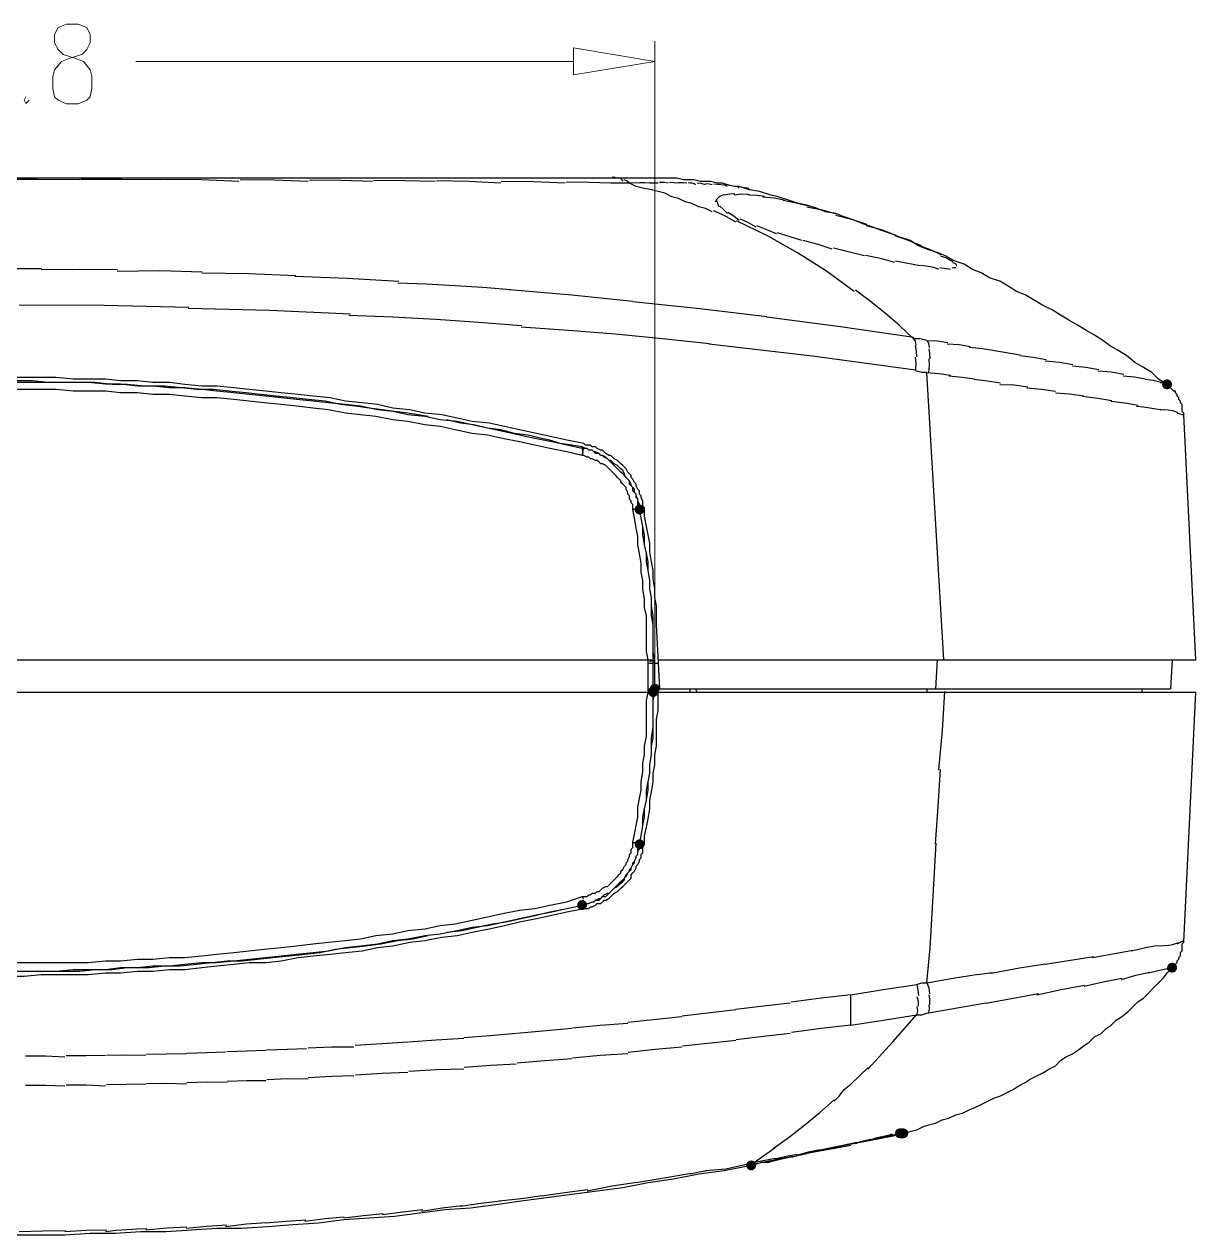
# Model space of a CAD drawing. Header units: millimetres. Extents: x 9 to 367, y 9 to 251.
# Drawn here: x 83.02 to 112.35, y 63.5 to 93.81 of the extents above; entities that cross this region are included whole.
import ezdxf

# ---------------------------------------------------------------- set-up
doc = ezdxf.new("R2010")
doc.units = ezdxf.units.MM
doc.layers.add('图层 1', color=7, linetype='Continuous')

msp = doc.modelspace()

# ---------------------------------------------------------------- hatches: boundary and pattern name
at = {"layer": '图层 1'}
h = msp.add_hatch(color=7, dxfattribs=at)
edge = h.paths.add_edge_path()
edge.add_arc((111.632965, 84.793808), 0.12506, 0, 360)
h = msp.add_hatch(color=7, dxfattribs=at)
edge = h.paths.add_edge_path()
edge.add_arc((98.425, 81.661176), 0.12506, 0, 360)
h = msp.add_hatch(color=7, dxfattribs=at)
edge = h.paths.add_edge_path()
edge.add_arc((98.806035, 77.173596), 0.12506, 0, 360)
h = msp.add_hatch(color=7, dxfattribs=at)
edge = h.paths.add_edge_path()
edge.add_arc((98.763667, 77.088824), 0.12506, 0, 360)
h = msp.add_hatch(color=7, dxfattribs=at)
edge = h.paths.add_edge_path()
edge.add_arc((98.425, 73.278894), 0.12506, 0, 360)
h = msp.add_hatch(color=7, dxfattribs=at)
edge = h.paths.add_edge_path()
edge.add_arc((96.985631, 71.755141), 0.12506, 0, 360)
h = msp.add_hatch(color=7, dxfattribs=at)
edge = h.paths.add_edge_path()
edge.add_arc((111.759929, 70.188667), 0.12506, 0, 360)
h = msp.add_hatch(color=7, dxfattribs=at)
edge = h.paths.add_edge_path()
edge.add_arc((104.944333, 66.040071), 0.12506, 0, 360)
h = msp.add_hatch(color=7, dxfattribs=at)
edge = h.paths.add_edge_path()
edge.add_arc((104.986702, 66.040071), 0.12506, 0, 360)
h = msp.add_hatch(color=7, dxfattribs=at)
edge = h.paths.add_edge_path()
edge.add_arc((105.028894, 66.040071), 0.12506, 0, 360)
h = msp.add_hatch(color=7, dxfattribs=at)
edge = h.paths.add_edge_path()
edge.add_arc((101.218965, 65.235631), 0.12506, 0, 360)

# ---------------------------------------------------------------- linework, layer by layer
at = {"layer": '图层 1', "color": 7, "lineweight": 5}
msp.add_lwpolyline([(84.073929, 93.810631), (83.862263, 93.725965), (83.777596, 93.556631), (83.777596, 93.344965), (83.862263, 93.175631), (83.989263, 93.048631), (84.285596, 92.963965), (84.497263, 92.879298), (84.666596, 92.667631), (84.708929, 92.498298), (84.708929, 92.201965), (84.666596, 91.990298), (84.581929, 91.905631), (84.370263, 91.820965), (84.073929, 91.820965), (83.862263, 91.905631), (83.777596, 91.990298), (83.735263, 92.201965), (83.735263, 92.498298), (83.777596, 92.667631), (83.946929, 92.879298), (84.158596, 92.963965), (84.454929, 93.048631), (84.581929, 93.175631), (84.666596, 93.344965), (84.666596, 93.556631), (84.581929, 93.725965), (84.370263, 93.810631)], close=True, dxfattribs=at)
at = {"layer": '图层 1', "color": 3, "lineweight": 5}
for points in [[(98.806035, 77.469859), (98.806035, 93.387192)], [(96.773929, 93.218071), (98.805929, 92.879404)], [(96.773929, 93.218071), (96.773929, 92.540737)], [(96.773929, 92.879439), (85.809596, 92.879439)], [(98.806035, 92.879439), (96.774035, 92.540772)]]:
    msp.add_lwpolyline(points, dxfattribs=at)
at = {"layer": '图层 1', "color": 7, "lineweight": 5}
msp.add_lwpolyline([(83.057965, 91.990263), (83.015631, 91.905596), (83.057965, 91.821282), (83.142631, 91.905596)], dxfattribs=at)
at = {"layer": '图层 1', "color": 7, "lineweight": 25}
for points in [[(98.806035, 89.958333), (66.040035, 89.958333)], [(84.412596, 89.915965), (83.337153, 89.924167), (82.252185, 89.92549)], [(86.487071, 89.915965), (85.461149, 89.922315), (84.425437, 89.924431)], [(88.392035, 89.873596), (87.45638, 89.913107), (86.500088, 89.920868)], [(90.127667, 89.873596), (89.284925, 89.907242), (88.419164, 89.915224)], [(91.736333, 89.873596), (90.955989, 89.900231), (90.158711, 89.907816)], [(93.302667, 89.873596), (92.545076, 89.891632), (91.758911, 89.898291)], [(94.953737, 89.831192), (94.150286, 89.875113), (93.340484, 89.887284)], [(96.562227, 89.831192), (95.771123, 89.861399), (94.962027, 89.87282)], [(97.705333, 89.831192), (97.157602, 89.846891), (96.586322, 89.855181)], [(98.170929, 89.831192), (97.705263, 89.831192)], [(97.874631, 89.958333), (97.813072, 89.974737), (97.738812, 89.9795)], [(98.001596, 89.873596), (97.988361, 89.912253), (97.962923, 89.937581), (97.929216, 89.953318), (97.891177, 89.963202)], [(98.170929, 89.831192), (98.117219, 89.877053), (98.042871, 89.914448)], [(100.245404, 89.111526), (100.076071, 89.196192), (99.906737, 89.238526), (99.737404, 89.323545), (99.568071, 89.365878), (99.398737, 89.450192), (99.229404, 89.492526), (99.060071, 89.577192), (98.890737, 89.619526), (98.721404, 89.662212), (98.509737, 89.704545), (98.340404, 89.746878), (98.171071, 89.831192)], [(98.425, 89.831192), (98.312552, 89.837498), (98.194283, 89.834014)], [(98.678894, 89.831192), (98.556789, 89.843187), (98.433361, 89.842481)], [(98.890596, 89.831192), (98.763596, 89.831192), (98.678929, 89.831192)], [(101.176596, 89.662071), (101.049596, 89.704404), (100.922596, 89.746737), (100.795596, 89.746737), (100.626263, 89.788718), (100.499263, 89.831051), (100.372263, 89.831051), (100.202929, 89.873737), (100.075929, 89.873737), (99.948929, 89.873737), (99.779596, 89.916071), (99.652596, 89.916071), (99.525596, 89.916071), (99.356263, 89.958404), (99.229263, 89.958404), (99.059929, 89.958404), (98.932929, 89.958404), (98.805929, 89.958404)], [(99.144667, 89.831192), (99.046374, 89.845171), (98.927708, 89.847773)], [(99.398596, 89.831192), (99.289676, 89.842525), (99.17176, 89.845656)], [(99.610298, 89.831192), (99.521795, 89.83816), (99.410273, 89.841423)], [(99.822, 89.788824), (99.7903, 89.81316), (99.746991, 89.826615), (99.695943, 89.832728), (99.641025, 89.835037)], [(100.076071, 89.788824), (99.970502, 89.818545), (99.863346, 89.826571)], [(100.245404, 89.788824), (100.175686, 89.808535), (100.078187, 89.81634)], [(100.456929, 89.788824), (100.375702, 89.796629), (100.282304, 89.80364)], [(100.626404, 89.746808), (100.5577, 89.778029), (100.472593, 89.789141)], [(100.795561, 89.746808), (100.727827, 89.7633), (100.648452, 89.772913)], [(100.922702, 89.704439), (100.881206, 89.741304), (100.810871, 89.754886)], [(101.092035, 89.704439), (100.960802, 89.734425)], [(100.329965, 89.365772), (100.368726, 89.438357), (100.406165, 89.482895)], [(100.372333, 89.450192), (100.425834, 89.493187), (100.473316, 89.519778), (100.516697, 89.535123), (100.557894, 89.544384)], [(100.541667, 89.534929), (100.681764, 89.560903), (100.809425, 89.570207)], [(100.795561, 89.534929), (100.974816, 89.564563), (101.143752, 89.558213)], [(101.176596, 89.662071), (101.153048, 89.696599), (101.097221, 89.711812)], [(101.176596, 89.534929), (101.134263, 89.534929)], [(101.176596, 89.534929), (101.372652, 89.530917), (101.549129, 89.508118)], [(111.632965, 84.793808), (111.421298, 84.920455), (111.251965, 85.090141), (111.040298, 85.216788), (110.828631, 85.344141), (110.616965, 85.513474), (110.405298, 85.640122), (110.193631, 85.767474), (110.024298, 85.894474), (109.812631, 86.021122), (109.600965, 86.148474), (109.389298, 86.275122), (109.177631, 86.402474), (108.965965, 86.529474), (108.754298, 86.656122), (108.500298, 86.783474), (108.288631, 86.910474), (108.076965, 87.037122), (107.865298, 87.122141), (107.653631, 87.249141), (107.441965, 87.375788), (107.187965, 87.460808), (106.976298, 87.587808), (106.764631, 87.672122), (106.552965, 87.799474), (106.298965, 87.884141), (106.087298, 88.011141), (105.875631, 88.095455), (105.621631, 88.180474), (105.409965, 88.265141), (105.198298, 88.391788), (104.944298, 88.476455), (104.732631, 88.561474), (104.478631, 88.646141), (104.266965, 88.730455), (104.012965, 88.815122), (103.801298, 88.900141), (103.547298, 88.984808), (103.335631, 89.069474), (103.081631, 89.111455), (102.869965, 89.196122), (102.615965, 89.281141), (102.404298, 89.323474), (102.150298, 89.408141), (101.896298, 89.492455), (101.684631, 89.534788), (101.430631, 89.619808), (101.176631, 89.662141)], [(101.515263, 89.492561), (101.79356, 89.462575), (102.045135, 89.413539)], [(100.837929, 88.857631), (100.562807, 89.013206), (100.273132, 89.140206)], [(100.414702, 89.238667), (100.381409, 89.318483), (100.360021, 89.392478)], [(100.626404, 89.06951), (100.52961, 89.167891), (100.433082, 89.258599)], [(102.023404, 89.408141), (102.347607, 89.341819), (102.653818, 89.263855)], [(102.615965, 89.238667), (102.998729, 89.161982), (103.350801, 89.059103)], [(100.922702, 88.9), (100.789087, 89.007156), (100.636952, 89.100025)], [(103.801404, 87.122), (103.105765, 87.626494), (102.37993, 88.089052), (101.627968, 88.509673), (100.853946, 88.888358)], [(101.345929, 88.73049), (101.155782, 88.837338), (100.955052, 88.930162)], [(103.335631, 89.027141), (103.727435, 88.931715), (104.105745, 88.805597)], [(101.853894, 88.561333), (101.614314, 88.666152), (101.363886, 88.759594)], [(102.489, 88.391859), (102.192314, 88.485433), (101.871286, 88.584828)], [(104.097702, 88.772859), (104.473058, 88.667731), (104.838888, 88.531912)], [(104.817369, 88.518965), (105.153478, 88.402636), (105.474241, 88.269904)], [(103.251071, 88.180333), (102.899572, 88.290973), (102.523996, 88.393411)], [(105.452298, 88.265071), (105.722614, 88.15787), (105.964884, 88.041409)], [(104.055333, 88.011176), (103.680286, 88.106426), (103.284867, 88.19956)], [(104.817369, 87.841667), (104.45855, 87.940974), (104.084649, 88.021231)], [(105.960298, 88.011176), (106.109303, 87.957466), (106.265451, 87.867243)], [(81.703369, 87.672157), (82.584255, 87.69328), (83.447149, 87.692971)], [(83.439, 87.672157), (84.399658, 87.681417), (85.354231, 87.668982)], [(85.343965, 87.630141), (86.412837, 87.640636), (87.474037, 87.614619)], [(105.452298, 87.756929), (104.836348, 87.873699)], [(105.918071, 87.672157), (105.819684, 87.70701), (105.7083, 87.732438), (105.588912, 87.751978), (105.466515, 87.769171)], [(106.214369, 87.672157), (105.945199, 87.71061)], [(106.341298, 87.714526), (106.323042, 87.711042), (106.290895, 87.707233), (106.253456, 87.703589)], [(106.256737, 87.841667), (106.297373, 87.833376), (106.331526, 87.815561), (106.354567, 87.789279), (106.361865, 87.755589)], [(87.460631, 87.587773), (88.644289, 87.568149), (89.817892, 87.519686)], [(89.789, 87.503), (91.103803, 87.450304), (92.396381, 87.374589)], [(92.371263, 87.333526), (93.08755, 87.310187), (93.796529, 87.27223), (94.500547, 87.223294), (95.201952, 87.167014)], [(95.165263, 87.164369), (96.726349, 87.03093), (98.258066, 86.878971)], [(105.282965, 85.936526), (104.933004, 86.266329), (104.57322, 86.576023), (104.204507, 86.869182), (103.827756, 87.149376)], [(82.888667, 86.783333), (85.015211, 86.774338), (87.138581, 86.7283)], [(87.122, 86.698596), (89.158807, 86.652691), (91.182119, 86.558896)], [(98.255667, 86.868071), (99.935815, 86.69274), (101.611994, 86.490951)], [(91.143631, 86.529439), (92.238009, 86.484951), (93.321108, 86.425149), (94.396468, 86.352582), (95.467629, 86.269795)], [(101.6, 86.487071), (103.452524, 86.245285), (105.292878, 85.978365)], [(95.461702, 86.233141), (96.64434, 86.153507), (97.824563, 86.054591), (99.002869, 85.939999), (100.179752, 85.813336)], [(100.160631, 85.809737), (102.756282, 85.503614), (105.332354, 85.153571)], [(105.282965, 85.936526), (105.322873, 85.87157), (105.341879, 85.771426)], [(105.621631, 85.89451), (105.452298, 85.93649), (105.282965, 85.93649)], [(105.621631, 85.89451), (105.887802, 85.879605), (106.144448, 85.840887)], [(105.621631, 85.89451), (105.662421, 85.820647), (105.680192, 85.719532)], [(106.129596, 85.809737), (106.426503, 85.789364), (106.712032, 85.745179)], [(105.325369, 85.767369), (105.351474, 85.627845), (105.355355, 85.485146)], [(105.664, 85.682631), (105.687636, 85.572036), (105.689047, 85.433923)], [(106.679965, 85.725), (107.012678, 85.690869), (107.321315, 85.641392)], [(107.315071, 85.640263), (107.957832, 85.530196)], [(107.95, 85.513474), (108.282581, 85.470259), (108.609342, 85.414344)], [(105.325369, 85.471106), (105.344507, 85.317251), (105.332424, 85.153606)], [(105.664, 85.428737), (105.675509, 85.267165), (105.659767, 85.102418)], [(108.584929, 85.386333), (108.936958, 85.35057), (109.270729, 85.292847)], [(109.262227, 85.259228), (109.599042, 85.226507), (109.928977, 85.167858)], [(86.021263, 84.751404), (85.597929, 84.793737), (85.216929, 84.793737), (84.793596, 84.836071), (84.412596, 84.836071), (84.031596, 84.836071), (83.608263, 84.836071), (83.227263, 84.878051), (82.803929, 84.878051), (82.422929, 84.878051), (82.041929, 84.878051), (81.618596, 84.878051), (81.237596, 84.836071), (80.814263, 84.836071), (80.433263, 84.836071), (80.009929, 84.836071), (79.628929, 84.793737), (79.247929, 84.793737), (78.824596, 84.751404)], [(97.028, 83.312071), (96.604667, 83.396737), (96.223667, 83.481051), (95.842667, 83.566071), (95.419333, 83.650737), (95.038333, 83.735404), (94.657333, 83.819718), (94.234, 83.862404), (93.853, 83.947071), (93.472, 84.031737), (93.048667, 84.074071), (92.667667, 84.158384), (92.244333, 84.201071), (91.863333, 84.285737), (91.482333, 84.328071), (91.059, 84.370404), (90.678, 84.455071), (90.254667, 84.497051), (89.873667, 84.539384), (89.450333, 84.582071), (89.069333, 84.624404), (88.646, 84.666737), (88.265, 84.709071), (87.841667, 84.751404), (87.460667, 84.751404), (87.037333, 84.793737), (86.656333, 84.836071), (86.233, 84.836071), (85.852, 84.878051), (85.428667, 84.878051), (85.047667, 84.920737), (84.624333, 84.920737), (84.243333, 84.920737), (83.82, 84.963071), (83.439, 84.963071), (83.015667, 84.963071), (82.634667, 84.963071)], [(105.621631, 85.090071), (105.494631, 85.090071), (105.325298, 85.132404)], [(105.621631, 85.090071), (105.928504, 85.061451), (106.206537, 85.023043)], [(106.045035, 77.893263), (105.621702, 85.089929)], [(106.172, 85.005333), (106.505948, 84.976229), (106.813703, 84.933367)], [(106.806929, 84.920561), (107.138541, 84.882902), (107.46486, 84.835189)], [(109.897333, 85.132439), (110.234104, 85.10382), (110.546797, 85.045303)], [(110.532263, 85.005333), (110.813824, 84.98183), (111.084007, 84.933719)], [(111.082631, 84.920561), (111.28442, 84.897189), (111.485151, 84.847889)], [(96.985631, 83.184929), (96.604631, 83.269596), (96.223631, 83.354263), (95.800298, 83.438929), (95.419298, 83.523596), (95.038298, 83.608263), (94.614965, 83.692929), (94.233965, 83.777949), (93.852965, 83.862263), (93.429631, 83.904596), (93.048631, 83.989263), (92.625298, 84.031596), (92.244298, 84.116616), (91.863298, 84.158596), (91.439965, 84.243263), (91.058965, 84.285596), (90.635631, 84.327929), (90.254631, 84.370263), (89.831298, 84.412596), (89.450298, 84.455282), (89.069298, 84.497263), (88.645965, 84.539596), (88.264965, 84.581929), (87.841631, 84.624263), (87.460631, 84.666596), (87.037298, 84.708929), (86.656298, 84.708929), (86.232965, 84.751263), (85.851965, 84.751263), (85.428631, 84.793949), (85.047631, 84.793949), (84.624298, 84.836282), (84.243298, 84.836282), (83.819965, 84.836282), (83.438965, 84.836282), (83.015631, 84.836282), (82.634631, 84.836282)], [(96.985631, 83.015772), (96.604631, 83.100086), (96.181298, 83.184753), (95.800298, 83.269772), (95.419298, 83.354439), (94.995965, 83.438753), (94.614965, 83.52342), (94.233965, 83.566106), (93.810631, 83.650772), (93.429631, 83.735439), (93.048631, 83.777772), (92.625298, 83.862086), (92.244298, 83.904772), (91.820965, 83.989439), (91.439965, 84.031772), (91.058965, 84.074106), (90.635631, 84.15842), (90.254631, 84.200753), (89.831298, 84.243086), (89.450298, 84.285773), (89.026965, 84.328106), (88.645965, 84.370439), (88.264965, 84.412772), (87.841631, 84.455106), (87.460631, 84.455106), (87.037298, 84.497086), (86.656298, 84.53942), (86.232965, 84.53942), (85.851965, 84.581753), (85.428631, 84.581753), (85.047631, 84.624439), (84.624298, 84.624439), (84.243298, 84.624439), (83.819965, 84.666772), (83.438965, 84.666772), (83.015631, 84.666772), (82.634631, 84.666772)], [(86.148404, 84.751404), (86.021404, 84.751404)], [(91.312929, 84.243263), (90.931929, 84.285596), (90.550929, 84.370263), (90.127596, 84.412596), (89.746596, 84.455282), (89.323263, 84.497263), (88.942263, 84.539596), (88.561263, 84.581929), (88.137929, 84.624263), (87.756929, 84.666596), (87.333596, 84.666596), (86.952596, 84.708929), (86.529263, 84.751263), (86.148263, 84.751263)], [(107.442035, 84.793808), (107.802133, 84.778065), (108.144769, 84.730308)], [(108.119333, 84.709035), (108.489706, 84.673052), (108.840764, 84.620135)], [(108.839, 84.581929), (109.193894, 84.55869), (109.547731, 84.505024)], [(111.463667, 84.836176), (111.566722, 84.819419), (111.654167, 84.814304)], [(112.056369, 84.031737), (112.056369, 84.074071), (112.014035, 84.116404), (112.014035, 84.158384), (112.014035, 84.200718), (112.014035, 84.243404), (112.014035, 84.285737), (111.971702, 84.328071), (111.971702, 84.370404), (111.929369, 84.412737), (111.929369, 84.455071), (111.887035, 84.497051), (111.887035, 84.539384), (111.844702, 84.582071), (111.844702, 84.624404), (111.802369, 84.624404), (111.760035, 84.666737), (111.717702, 84.709071), (111.717702, 84.751404), (111.675369, 84.751404), (111.633035, 84.793737)], [(112.056369, 84.031737), (112.056369, 84.074071), (112.014035, 84.116404), (112.014035, 84.158384), (112.014035, 84.200718), (112.014035, 84.243404), (112.014035, 84.285737), (111.971702, 84.328071), (111.971702, 84.370404), (111.929369, 84.412737), (111.929369, 84.455071), (111.887035, 84.497051), (111.887035, 84.539384), (111.844702, 84.582071), (111.844702, 84.624404), (111.802369, 84.624404), (111.760035, 84.666737), (111.717702, 84.709071), (111.717702, 84.751404), (111.675369, 84.751404), (111.633035, 84.793737)], [(109.516298, 84.497157), (109.897166, 84.444196), (110.25184, 84.386738)], [(110.236, 84.370404), (110.576298, 84.331378), (110.911569, 84.270921)], [(92.625369, 84.074106), (92.286702, 84.116439), (91.990369, 84.15842), (91.651702, 84.200753), (91.313035, 84.243086)], [(93.133333, 83.989369), (92.879333, 84.031702), (92.625333, 84.074035)], [(110.870929, 84.243263), (111.042831, 84.22693), (111.202364, 84.203619), (111.348668, 84.180904), (111.480882, 84.166357)], [(111.463667, 84.158526), (111.563503, 84.15954), (111.661222, 84.155262), (111.76926, 84.134713), (111.900053, 84.086912)], [(111.887071, 84.074106), (111.953051, 84.054813), (112.010631, 84.037505), (112.050881, 84.034617), (112.064871, 84.058584)], [(112.352667, 77.893263), (112.056333, 84.031596)], [(94.276404, 83.777843), (93.937737, 83.819824), (93.599071, 83.90449)], [(95.969667, 83.438824), (95.631, 83.52349), (95.292333, 83.565824), (94.953667, 83.650843), (94.615, 83.693176), (94.276333, 83.777843)], [(96.435298, 83.312071), (96.181298, 83.396737), (95.969631, 83.438718)], [(96.985631, 83.227298), (96.731631, 83.269631), (96.435298, 83.311965)], [(96.985631, 83.184929), (96.985631, 83.227263)], [(96.985631, 83.184929), (97.01134, 83.209095)], [(96.985631, 83.142561), (97.015441, 83.178015), (97.017734, 83.200769)], [(96.985631, 83.100192), (97.013369, 83.131325), (97.019145, 83.16087)], [(96.985631, 83.015772), (97.00574, 83.06547), (97.013148, 83.102203)], [(98.425, 81.661176), (98.425, 81.74549), (98.425, 81.787824), (98.382667, 81.872843), (98.382667, 81.915176), (98.340333, 81.999843), (98.340333, 82.041824), (98.298, 82.084157), (98.298, 82.168824), (98.255667, 82.21151), (98.213333, 82.253843), (98.213333, 82.296176), (98.171, 82.38049), (98.128667, 82.422824), (98.086333, 82.465157), (98.044, 82.50749), (98.044, 82.550176), (98.001667, 82.634843), (97.959333, 82.677176), (97.917, 82.71951), (97.874667, 82.76149), (97.79, 82.803824), (97.747667, 82.846157), (97.705333, 82.88849), (97.663, 82.88849), (97.620667, 82.931176), (97.578333, 82.97351), (97.493667, 83.015843), (97.451333, 83.015843), (97.409, 83.058176), (97.324333, 83.100157), (97.282, 83.100157), (97.239667, 83.14249), (97.155, 83.14249), (97.112667, 83.184824), (97.070333, 83.184824), (96.985667, 83.227157)], [(98.425, 81.661176), (98.425, 81.74549), (98.382667, 81.787824), (98.382667, 81.872843), (98.382667, 81.915176), (98.340333, 81.95751), (98.340333, 82.041824), (98.298, 82.084157), (98.255667, 82.12649), (98.255667, 82.21151), (98.213333, 82.253843), (98.171, 82.296176), (98.171, 82.38049), (98.128667, 82.422824), (98.086333, 82.465157), (98.044, 82.50749), (98.001667, 82.550176), (97.959333, 82.59251), (97.917, 82.634843), (97.874667, 82.677176), (97.832333, 82.71951), (97.79, 82.76149), (97.747667, 82.803824), (97.705333, 82.846157), (97.663, 82.88849), (97.620667, 82.931176), (97.536, 82.97351), (97.493667, 83.015843), (97.451333, 83.015843), (97.409, 83.058176), (97.324333, 83.058176), (97.282, 83.100157), (97.239667, 83.14249), (97.155, 83.14249), (97.112667, 83.184824), (97.028, 83.184824), (96.985667, 83.184824)], [(98.551965, 81.703192), (98.509631, 81.745526), (98.509631, 81.830192), (98.509631, 81.872526), (98.467298, 81.957545), (98.467298, 81.999878), (98.424965, 82.041859), (98.424965, 82.126526), (98.382631, 82.168859), (98.340298, 82.253878), (98.340298, 82.296212), (98.297965, 82.338545), (98.255631, 82.422859), (98.213298, 82.465192), (98.213298, 82.507526), (98.170965, 82.549859), (98.128631, 82.592545), (98.086298, 82.677212), (98.043965, 82.719545), (98.001631, 82.761526), (97.959298, 82.803859), (97.916965, 82.846192), (97.874631, 82.888526), (97.789965, 82.930859), (97.747631, 82.973545), (97.705298, 83.015878), (97.662965, 83.015878), (97.578298, 83.058212), (97.535965, 83.100192), (97.493631, 83.142526), (97.451298, 83.142526), (97.366631, 83.184859), (97.324298, 83.227192), (97.239631, 83.227192), (97.197298, 83.269526), (97.154965, 83.269526), (97.070298, 83.269526), (97.027965, 83.312212)], [(98.255667, 81.661176), (98.255667, 81.703157), (98.255667, 81.787824), (98.213333, 81.830157), (98.213333, 81.872843), (98.171, 81.915176), (98.171, 81.999843), (98.128667, 82.041824), (98.128667, 82.084157), (98.086333, 82.168824), (98.086333, 82.21151), (98.044, 82.253843), (98.001667, 82.296176), (97.959333, 82.33851), (97.959333, 82.38049), (97.917, 82.422824), (97.874667, 82.465157), (97.832333, 82.50749), (97.79, 82.550176), (97.747667, 82.59251), (97.705333, 82.634843), (97.663, 82.677176), (97.620667, 82.71951), (97.578333, 82.76149), (97.493667, 82.803824), (97.451333, 82.803824), (97.409, 82.846157), (97.366667, 82.88849), (97.324333, 82.88849), (97.239667, 82.931176), (97.197333, 82.931176), (97.155, 82.97351), (97.112667, 82.97351), (97.028, 83.015843), (96.985667, 83.015843)], [(98.255667, 81.661176), (98.321989, 81.681152), (98.366086, 81.688693)], [(98.636702, 77.893263), (98.594369, 78.105282), (98.594369, 78.316596), (98.594369, 78.528263), (98.594369, 78.782616), (98.594369, 78.993929), (98.552035, 79.205596), (98.552035, 79.417263), (98.509702, 79.671263), (98.509702, 79.883282), (98.467369, 80.094596), (98.467369, 80.306263), (98.425035, 80.560616), (98.382702, 80.771929), (98.382702, 80.983596), (98.340369, 81.195263), (98.298035, 81.449263), (98.255702, 81.661282)], [(98.340263, 81.661176), (98.391504, 81.687502), (98.422107, 81.69716)], [(98.382631, 81.661176), (98.428537, 81.696719), (98.442956, 81.698924)], [(98.763667, 78.782439), (98.721333, 78.994106), (98.721333, 79.247753), (98.721333, 79.459772), (98.679, 79.671439), (98.679, 79.883106), (98.636667, 80.137106), (98.594333, 80.34842), (98.594333, 80.560439), (98.552, 80.772106), (98.509667, 81.025753), (98.509667, 81.237773), (98.467333, 81.449439), (98.425, 81.661106)], [(98.763667, 78.782439), (98.763667, 78.994106), (98.721333, 79.247753), (98.721333, 79.459772), (98.679, 79.671439), (98.679, 79.883106), (98.636667, 80.137106), (98.636667, 80.34842), (98.594333, 80.560439), (98.552, 80.772106), (98.552, 81.025753), (98.509667, 81.237773), (98.467333, 81.449439), (98.425, 81.661106)], [(98.848404, 78.782439), (98.848404, 78.994106), (98.848404, 79.247753), (98.806071, 79.459772), (98.806071, 79.671439), (98.763737, 79.925086), (98.763737, 80.137106), (98.721404, 80.34842), (98.679071, 80.602772), (98.679071, 80.814439), (98.636737, 81.025753), (98.594404, 81.237773), (98.552071, 81.491772), (98.552071, 81.703086)], [(98.763667, 77.893263), (98.763667, 78.105282), (98.763667, 78.316596), (98.763667, 78.570596), (98.763667, 78.782616)], [(98.806035, 77.893263), (98.763702, 78.105282), (98.763702, 78.316596), (98.763702, 78.570596), (98.763702, 78.782616)], [(98.932965, 77.173596), (98.848298, 78.782616)], [(66.209404, 77.893263), (98.636737, 77.893263)], [(98.636702, 77.893263), (98.719252, 77.89291)], [(98.636702, 77.808526), (98.636702, 77.893192)], [(98.636702, 77.808526), (98.72031, 77.82052)], [(98.636702, 77.173596), (98.636702, 77.385616), (98.636702, 77.596929), (98.636702, 77.808596)], [(98.678894, 77.850894), (98.716482, 77.873836), (98.742791, 77.884937), (98.761494, 77.888895), (98.776261, 77.890405)], [(98.678894, 77.808526), (98.743717, 77.816375), (98.777319, 77.818403)], [(98.763667, 77.850894), (98.763667, 77.893227)], [(98.763667, 77.850894), (98.787303, 77.886304)], [(98.763667, 77.808526), (98.763667, 77.850859)], [(98.763667, 77.808526), (98.787964, 77.818359), (98.798239, 77.815228)], [(98.763667, 77.173596), (98.763667, 77.385616), (98.763667, 77.596929), (98.763667, 77.808596)], [(98.806035, 77.808526), (98.763702, 77.808526)], [(98.806035, 77.808526), (98.806035, 77.893192)], [(98.806035, 77.173596), (98.806035, 77.385616), (98.806035, 77.596929), (98.806035, 77.808596)], [(98.806035, 77.808526), (98.890702, 77.808526)], [(98.890596, 77.893263), (112.352596, 77.893263)], [(105.875702, 77.893263), (105.833369, 77.173596)], [(111.759929, 77.893263), (111.717596, 77.173596)], [(66.209404, 77.088824), (98.636737, 77.088824)], [(98.255667, 73.321263), (98.298, 73.533282), (98.340333, 73.744596), (98.382667, 73.956263), (98.382667, 74.210616), (98.425, 74.421929), (98.467333, 74.633596), (98.467333, 74.845263), (98.509667, 75.099263), (98.509667, 75.311282), (98.552, 75.522596), (98.552, 75.734263), (98.594333, 75.988616), (98.594333, 76.199929), (98.594333, 76.411596), (98.594333, 76.623263), (98.594333, 76.877263), (98.636667, 77.088929)], [(98.425, 73.278894), (98.467333, 73.490914), (98.509667, 73.744561), (98.509667, 73.956227), (98.552, 74.168247), (98.594333, 74.379561), (98.594333, 74.633561), (98.636667, 74.845228), (98.679, 75.056894), (98.679, 75.268914), (98.721333, 75.522561), (98.721333, 75.734228), (98.721333, 75.946247), (98.763667, 76.199894), (98.763667, 76.411561), (98.763667, 76.623227), (98.763667, 76.877228), (98.763667, 77.088894)], [(98.425, 73.278894), (98.467333, 73.490914), (98.509667, 73.744561), (98.552, 73.956227), (98.552, 74.168247), (98.594333, 74.379561), (98.636667, 74.633561), (98.636667, 74.845228), (98.679, 75.056894), (98.679, 75.268914), (98.721333, 75.522561), (98.721333, 75.734228), (98.763667, 75.946247), (98.763667, 76.199894), (98.763667, 76.411561), (98.763667, 76.623227), (98.763667, 76.877228), (98.806, 77.088894)], [(98.551965, 73.278894), (98.551965, 73.490914), (98.594298, 73.702228), (98.636631, 73.913894), (98.678965, 74.168247), (98.678965, 74.379561), (98.721298, 74.59158), (98.763631, 74.845228), (98.763631, 75.056894), (98.805965, 75.268914), (98.805965, 75.522561), (98.848298, 75.734228), (98.848298, 75.946247), (98.848298, 76.199894), (98.848298, 76.411561), (98.890631, 76.623227), (98.890631, 76.834894), (98.890631, 77.088894)], [(98.636702, 77.173596), (98.72031, 77.182768)], [(98.636702, 77.088824), (98.636702, 77.17349)], [(98.636702, 77.088824), (98.678506, 77.106903), (98.719252, 77.110696)], [(98.678894, 77.173596), (98.743717, 77.184444), (98.777319, 77.185238)], [(98.678894, 77.088824), (98.742791, 77.110387), (98.776261, 77.113165)], [(98.763667, 77.173596), (98.787964, 77.182327), (98.798239, 77.188413)], [(98.763667, 77.131192), (98.763667, 77.173526)], [(98.763667, 77.088824), (98.763667, 77.131157)], [(98.763667, 77.088824), (98.787303, 77.109152)], [(98.806035, 77.173596), (98.763702, 77.173596)], [(98.806035, 77.173596), (98.890702, 77.173596)], [(98.806035, 77.088824), (98.806035, 77.17349)], [(98.890596, 77.088824), (112.352596, 77.088824)], [(98.932965, 77.173596), (111.717631, 77.173596)], [(99.695035, 77.088824), (99.695035, 77.17349)], [(99.864369, 77.088824), (99.822035, 77.17349)], [(105.621631, 77.173596), (105.621631, 77.088929)], [(105.918071, 75.141667), (106.009925, 76.124991), (106.070823, 77.102758)], [(110.998035, 77.173596), (110.998035, 77.088929)], [(112.056369, 70.823596), (112.352702, 77.088929)], [(105.833333, 73.278894), (105.903977, 74.223501), (105.959275, 75.149322)], [(96.985631, 71.966667), (97.027965, 71.966667), (97.112631, 71.966667), (97.154965, 72.009), (97.197298, 72.009), (97.239631, 72.051333), (97.324298, 72.051333), (97.366631, 72.093667), (97.408965, 72.093667), (97.451298, 72.136), (97.493631, 72.178333), (97.578298, 72.220667), (97.620631, 72.220667), (97.662965, 72.263), (97.705298, 72.305333), (97.747631, 72.347667), (97.789965, 72.39), (97.832298, 72.432333), (97.874631, 72.474667), (97.916965, 72.517), (97.959298, 72.559333), (97.959298, 72.601667), (98.001631, 72.644), (98.043965, 72.728667), (98.086298, 72.771), (98.086298, 72.813333), (98.128631, 72.855667), (98.128631, 72.898), (98.170965, 72.982667), (98.170965, 73.025), (98.213298, 73.067333), (98.213298, 73.152), (98.255631, 73.194333), (98.255631, 73.236667), (98.255631, 73.321333)], [(96.985631, 71.755141), (97.027965, 71.797122), (97.112631, 71.797122), (97.154965, 71.797122), (97.239631, 71.839455), (97.281965, 71.839455), (97.324298, 71.881788), (97.408965, 71.924122), (97.451298, 71.924122), (97.493631, 71.966808), (97.535965, 72.009141), (97.620631, 72.051474), (97.662965, 72.051474), (97.705298, 72.093808), (97.747631, 72.136141), (97.789965, 72.178122), (97.832298, 72.220455), (97.874631, 72.262788), (97.916965, 72.305474), (97.959298, 72.347808), (98.001631, 72.390141), (98.043965, 72.432474), (98.086298, 72.516788), (98.128631, 72.559122), (98.170965, 72.601455), (98.170965, 72.644141), (98.213298, 72.686474), (98.255631, 72.771141), (98.255631, 72.813474), (98.297965, 72.855455), (98.340298, 72.940122), (98.340298, 72.982455), (98.382631, 73.025141), (98.382631, 73.109808), (98.382631, 73.152141), (98.424965, 73.236455), (98.424965, 73.278788)], [(96.985631, 71.755141), (97.070298, 71.755141), (97.112631, 71.797122), (97.154965, 71.797122), (97.239631, 71.839455), (97.281965, 71.839455), (97.324298, 71.881788), (97.408965, 71.881788), (97.451298, 71.924122), (97.493631, 71.966808), (97.578298, 71.966808), (97.620631, 72.009141), (97.662965, 72.051474), (97.705298, 72.093808), (97.747631, 72.136141), (97.789965, 72.178122), (97.874631, 72.220455), (97.916965, 72.262788), (97.959298, 72.305474), (98.001631, 72.347808), (98.043965, 72.390141), (98.043965, 72.432474), (98.086298, 72.474808), (98.128631, 72.559122), (98.170965, 72.601455), (98.213298, 72.644141), (98.213298, 72.686474), (98.255631, 72.771141), (98.297965, 72.813474), (98.297965, 72.855455), (98.340298, 72.940122), (98.340298, 72.982455), (98.382631, 73.025141), (98.382631, 73.109808), (98.424965, 73.152141), (98.424965, 73.236455), (98.424965, 73.278788)], [(97.028, 71.670404), (97.070333, 71.670404), (97.155, 71.670404), (97.197333, 71.712737), (97.239667, 71.712737), (97.324333, 71.755071), (97.366667, 71.797051), (97.451333, 71.797051), (97.493667, 71.839384), (97.536, 71.882071), (97.578333, 71.882071), (97.663, 71.924404), (97.705333, 71.966737), (97.747667, 72.009071), (97.79, 72.051404), (97.874667, 72.093737), (97.917, 72.136071), (97.959333, 72.178051), (98.001667, 72.220737), (98.044, 72.263071), (98.086333, 72.305404), (98.128667, 72.347737), (98.171, 72.390071), (98.213333, 72.432404), (98.213333, 72.516718), (98.255667, 72.559404), (98.298, 72.601737), (98.340333, 72.686404), (98.340333, 72.728737), (98.382667, 72.771071), (98.425, 72.855384), (98.425, 72.897718), (98.467333, 72.940404), (98.467333, 73.025071), (98.509667, 73.067404), (98.509667, 73.152071), (98.509667, 73.194404), (98.552, 73.279071)], [(98.255667, 73.321263), (98.321989, 73.319631), (98.366086, 73.31456)], [(98.340263, 73.278894), (98.391504, 73.308131), (98.422107, 73.306411)], [(98.382631, 73.278894), (98.428537, 73.29887), (98.442956, 73.304294)], [(105.748596, 71.543263), (105.853724, 73.303624)], [(82.634631, 70.315667), (83.015631, 70.315667), (83.438965, 70.315667), (83.819965, 70.315667), (84.243298, 70.315667), (84.624298, 70.315667), (85.047631, 70.358), (85.428631, 70.358), (85.851965, 70.400333), (86.232965, 70.400333), (86.656298, 70.442667), (87.037298, 70.442667), (87.460631, 70.485), (87.841631, 70.527333), (88.264965, 70.569667), (88.645965, 70.612), (89.026965, 70.654333), (89.450298, 70.696667), (89.831298, 70.739), (90.254631, 70.781333), (90.635631, 70.823667), (91.058965, 70.866), (91.439965, 70.908333), (91.820965, 70.993), (92.244298, 71.035333), (92.625298, 71.12), (93.048631, 71.162333), (93.429631, 71.247), (93.810631, 71.289333), (94.233965, 71.374), (94.614965, 71.458667), (94.995965, 71.543333), (95.419298, 71.628), (95.800298, 71.670333), (96.181298, 71.755), (96.604631, 71.839667), (96.985631, 71.966667)], [(96.985631, 71.966667), (97.00574, 71.935314), (97.013148, 71.90105)], [(96.985631, 71.881929), (97.013369, 71.869626), (97.019145, 71.842771)], [(96.985631, 71.839526), (97.015441, 71.822901), (97.017734, 71.802837)], [(82.634631, 70.103788), (83.015631, 70.103788), (83.438965, 70.103788), (83.819965, 70.103788), (84.243298, 70.146122), (84.624298, 70.146122), (85.047631, 70.146122), (85.428631, 70.188808), (85.851965, 70.188808), (86.232965, 70.231141), (86.656298, 70.231141), (87.037298, 70.273474), (87.460631, 70.315808), (87.841631, 70.315808), (88.264965, 70.358141), (88.645965, 70.400122), (89.069298, 70.442455), (89.450298, 70.484788), (89.831298, 70.527474), (90.254631, 70.569808), (90.635631, 70.612141), (91.058965, 70.696808), (91.439965, 70.738788), (91.863298, 70.781122), (92.244298, 70.865788), (92.625298, 70.908474), (93.048631, 70.993141), (93.429631, 71.035474), (93.852965, 71.119788), (94.233965, 71.204455), (94.614965, 71.247141), (95.038298, 71.331808), (95.419298, 71.416474), (95.800298, 71.500788), (96.223631, 71.585808), (96.604631, 71.670474), (96.985631, 71.755141)], [(82.634737, 69.977071), (83.015737, 69.977071), (83.439071, 70.019404), (83.820071, 70.019404), (84.243404, 70.019404), (84.624404, 70.019404), (85.047737, 70.061384), (85.428737, 70.061384), (85.852071, 70.104071), (86.233071, 70.104071), (86.656404, 70.146404), (87.037404, 70.146404), (87.460737, 70.188737), (87.841737, 70.231071), (88.265071, 70.273404), (88.646071, 70.315737), (89.069404, 70.315737), (89.450404, 70.358071), (89.873737, 70.442737), (90.254737, 70.485071), (90.678071, 70.527404), (91.059071, 70.569737), (91.482404, 70.612071), (91.863404, 70.696737), (92.244404, 70.738718), (92.667737, 70.823737), (93.048737, 70.866071), (93.472071, 70.950737), (93.853071, 70.993071), (94.234071, 71.077737), (94.657404, 71.162404), (95.038404, 71.247071), (95.419404, 71.331737), (95.842737, 71.416404), (96.223737, 71.501071), (96.604737, 71.585737), (97.028071, 71.670404)], [(93.598929, 71.077843), (93.979929, 71.119824), (94.360929, 71.20449), (94.741929, 71.28951), (95.080596, 71.331843), (95.461596, 71.41651), (95.842596, 71.500824), (96.181263, 71.58549)], [(96.181369, 71.585631), (96.604702, 71.670298), (96.985702, 71.754965)], [(96.985631, 71.797157), (97.01134, 71.791821)], [(105.621631, 69.807631), (105.700169, 70.685872), (105.75357, 71.54612)], [(86.148404, 70.188667), (86.529404, 70.231), (86.910404, 70.231), (87.333737, 70.273333), (87.714737, 70.315667), (88.095737, 70.358), (88.476737, 70.358), (88.857737, 70.400333), (89.238737, 70.442667), (89.662071, 70.485), (90.043071, 70.527333), (90.424071, 70.569667), (90.805071, 70.654333), (91.186071, 70.696667), (91.567071, 70.739), (91.948071, 70.781333), (92.371404, 70.866), (92.752404, 70.908333), (93.133404, 70.993)], [(109.770404, 70.442561), (110.275714, 70.536841), (110.773351, 70.626358)], [(110.743965, 70.612071), (110.948096, 70.65872), (111.142207, 70.700045), (111.322757, 70.730984), (111.486209, 70.746479)], [(111.463667, 70.738824), (111.567483, 70.744804), (111.668719, 70.752009), (111.780671, 70.772112), (111.916633, 70.816788)], [(111.759929, 70.188667), (111.802263, 70.231), (111.844596, 70.231), (111.844596, 70.273333), (111.886929, 70.315667), (111.886929, 70.358), (111.929263, 70.400333), (111.929263, 70.442667), (111.971596, 70.485), (111.971596, 70.527333), (111.971596, 70.569667), (112.013929, 70.612), (112.013929, 70.654333), (112.013929, 70.696667), (112.013929, 70.739), (112.013929, 70.781333), (112.056263, 70.823667)], [(111.759929, 70.188667), (111.802263, 70.231), (111.844596, 70.231), (111.844596, 70.273333), (111.886929, 70.315667), (111.886929, 70.358), (111.929263, 70.400333), (111.929263, 70.442667), (111.971596, 70.485), (111.971596, 70.527333), (111.971596, 70.569667), (112.013929, 70.612), (112.013929, 70.654333), (112.013929, 70.696667), (112.013929, 70.739), (112.013929, 70.781333), (112.056263, 70.823667)], [(111.887071, 70.781192), (111.954842, 70.822076), (112.009881, 70.847911), (112.046465, 70.853175), (112.058873, 70.832345)], [(108.584929, 70.273404), (109.797779, 70.470607)], [(78.824631, 70.188667), (79.247965, 70.188667), (79.628965, 70.146333), (80.009965, 70.146333), (80.433298, 70.104), (80.814298, 70.104), (81.237631, 70.104), (81.618631, 70.104), (82.041965, 70.104), (82.422965, 70.104), (82.803965, 70.104), (83.227298, 70.104), (83.608298, 70.104), (84.031631, 70.104), (84.412631, 70.104), (84.793631, 70.146333), (85.216965, 70.146333), (85.597965, 70.188667), (86.021298, 70.188667)], [(86.021263, 70.188667), (86.148263, 70.188667)], [(105.028894, 66.040071), (105.198227, 66.082404), (105.367561, 66.124737), (105.536894, 66.209051), (105.663894, 66.251737), (105.833227, 66.294071), (106.002561, 66.378737), (106.171894, 66.421071), (106.341228, 66.505384), (106.510561, 66.547718), (106.679894, 66.632737), (106.806894, 66.675071), (106.97658, 66.759737), (107.145561, 66.844404), (107.314894, 66.929071), (107.441894, 66.971404), (107.611227, 67.056071), (107.780561, 67.140737), (107.907561, 67.225051), (108.076894, 67.310071), (108.203894, 67.394737), (108.373228, 67.479404), (108.542561, 67.563718), (108.669561, 67.648737), (108.838894, 67.733404), (108.965894, 67.860404), (109.093247, 67.944718), (109.262227, 68.029737), (109.389227, 68.114404), (109.558561, 68.241404), (109.685561, 68.325718), (109.812561, 68.453071), (109.981894, 68.537737), (110.108894, 68.664384), (110.235894, 68.749404), (110.362894, 68.876404), (110.489894, 68.961071), (110.659227, 69.088071), (110.786227, 69.215071), (110.913227, 69.341718), (111.040228, 69.426737), (111.167227, 69.553737), (111.294227, 69.680384), (111.421227, 69.807737), (111.548228, 69.934737), (111.632894, 70.061384), (111.759894, 70.188737)], [(105.621631, 69.807631), (106.273741, 69.926429), (106.900451, 70.026706)], [(106.891667, 70.01951), (107.188, 70.06149)], [(107.187929, 70.061526), (107.272596, 70.061526)], [(107.272702, 70.061526), (107.939584, 70.183543), (108.589269, 70.286245)], [(110.490071, 69.892369), (110.851315, 69.99732), (111.201976, 70.075813)], [(111.167369, 70.061526), (111.413431, 70.119293), (111.633035, 70.169123)], [(111.632965, 70.146263), (111.710664, 70.183834), (111.788893, 70.200238)], [(103.716667, 69.511333), (104.521, 69.638333), (105.367667, 69.765333)], [(105.367737, 69.765263), (105.494737, 69.807596), (105.621737, 69.807596)], [(105.367737, 69.765263), (105.393975, 69.633941), (105.405132, 69.487274)], [(105.621631, 69.807631), (105.670712, 69.679617), (105.687248, 69.532817)], [(108.373404, 69.511333), (108.983533, 69.638774), (109.562971, 69.746636)], [(109.558702, 69.722859), (110.033409, 69.832044), (110.504146, 69.928528)], [(103.716667, 69.511333), (102.973761, 69.422301), (102.223711, 69.320833)], [(103.716667, 68.749298), (103.716667, 69.511298)], [(105.367737, 69.468965), (105.402354, 69.352724), (105.401251, 69.222726)], [(105.664, 69.511333), (105.688518, 69.397651), (105.687636, 69.267564)], [(107.103369, 69.299808), (108.413938, 69.540755)], [(100.837929, 69.130333), (99.492435, 68.971936)], [(102.192737, 69.299808), (101.527178, 69.225019), (100.838071, 69.13753)], [(105.367737, 69.215071), (105.385464, 69.11766), (105.367737, 69.016809)], [(105.621631, 69.045561), (106.375826, 69.183365), (107.103298, 69.31085)], [(105.664, 69.257439), (105.674495, 69.16263), (105.656944, 69.062)], [(99.483333, 68.961176), (98.130783, 68.816538)], [(103.716667, 68.749298), (104.521, 68.876298), (105.367667, 69.003298)], [(104.140071, 67.648596), (104.769029, 68.335013), (105.36809, 69.016668)], [(105.367737, 69.003192), (105.494737, 69.003192), (105.621737, 69.045526)], [(95.334737, 68.537772), (94.685494, 68.483357), (94.022757, 68.42947)], [(96.731737, 68.664526), (95.352023, 68.541406)], [(98.128737, 68.791667), (97.436102, 68.739235), (96.741615, 68.671722)], [(102.192737, 68.537772), (101.529735, 68.467173), (100.841598, 68.381492)], [(103.716667, 68.749298), (102.974643, 68.661368), (102.225475, 68.561267)], [(91.270561, 68.199106), (90.709776, 68.199415), (90.124386, 68.171942)], [(92.625369, 68.325894), (91.970878, 68.281621), (91.303157, 68.239464)], [(94.022333, 68.410631), (93.332873, 68.374383), (92.642619, 68.327023)], [(99.483333, 68.199106), (98.815657, 68.138296), (98.137133, 68.066109)], [(100.837929, 68.368263), (99.497727, 68.218685)], [(84.031737, 67.944859), (83.551033, 67.968892), (83.045723, 67.969906)], [(85.047702, 67.987227), (84.565807, 67.9837), (84.064863, 67.978055)], [(86.063667, 67.987227), (85.574143, 67.999178), (85.072714, 67.992872)], [(87.079596, 68.029596), (86.582709, 68.025671), (86.079471, 68.014074)], [(88.053369, 68.072), (87.585453, 68.058374), (87.088169, 68.042367)], [(89.069333, 68.114369), (88.586954, 68.097347), (88.092139, 68.07768)], [(90.085298, 68.156737), (89.600273, 68.143023), (89.085879, 68.120048)], [(96.731737, 67.902843), (96.051405, 67.855571), (95.358373, 67.795599)], [(98.128737, 68.029596), (97.441658, 67.988718), (96.747965, 67.923763)], [(94.022333, 67.648596), (93.338121, 67.629458), (92.648617, 67.585449)], [(95.334737, 67.775702), (94.690741, 67.736852), (94.028754, 67.686096)], [(103.716667, 67.267561), (104.145292, 67.686661)], [(88.095737, 67.309929), (87.593514, 67.318837), (87.091026, 67.306049)], [(89.069333, 67.352298), (88.590614, 67.357105), (88.096019, 67.341009)], [(90.127667, 67.394667), (89.609877, 67.402119), (89.0905, 67.382319)], [(91.270561, 67.479439), (90.714671, 67.462815), (90.129677, 67.433225)], [(92.625369, 67.563824), (91.976125, 67.538424), (91.309155, 67.499265)], [(84.031737, 67.225192), (83.551915, 67.236084), (83.046429, 67.23507)], [(85.047702, 67.225192), (84.567175, 67.245565), (84.066274, 67.243184)], [(86.063667, 67.267561), (85.575995, 67.265929), (85.074831, 67.257683)], [(87.079596, 67.267561), (86.584958, 67.286787), (86.081588, 67.278497)], [(103.293263, 66.84451), (103.420263, 66.971157), (103.547263, 67.140843), (103.716596, 67.26749)], [(101.769333, 65.659035), (102.176318, 65.954922), (102.563789, 66.256332), (102.93565, 66.564158), (103.295803, 66.879294)], [(103.293263, 65.659035), (103.439842, 65.71016), (103.575573, 65.749743), (103.704028, 65.781719), (103.828779, 65.810024)], [(103.335631, 65.701404), (104.436298, 65.913071)], [(103.504965, 65.743808), (103.861976, 65.817186)], [(103.801404, 65.786176), (104.019906, 65.85047), (104.218034, 65.897301)], [(103.843631, 65.786176), (103.953345, 65.832346), (104.049301, 65.854968)], [(104.012929, 65.828192), (104.251804, 65.894029), (104.463427, 65.940023)], [(104.182263, 65.870561), (104.345378, 65.924139), (104.481771, 65.957344)], [(104.436333, 65.912929), (104.599625, 65.965802), (104.742544, 65.998302)], [(104.436333, 65.912929), (104.859667, 65.997596)], [(104.478737, 65.955333), (104.643484, 65.994492)], [(104.605667, 65.955333), (104.64945, 65.983456), (104.682616, 66.000401), (104.708705, 66.009804), (104.731256, 66.015306)], [(104.690263, 65.997702), (104.741504, 66.016399), (104.761524, 66.022396)], [(104.732631, 65.997702), (104.774965, 65.997702), (104.817298, 65.997702), (104.859631, 65.997702), (104.901965, 65.997702), (104.944298, 66.040035), (104.986631, 66.040035), (105.028965, 66.040035)], [(104.732631, 65.997702), (104.912901, 66.034391)], [(104.859737, 65.997702), (104.944404, 66.040035)], [(104.901965, 65.997702), (104.9581, 66.039947), (105.006034, 66.054146)], [(104.944333, 66.040071), (104.986667, 66.040071)], [(104.986702, 66.040071), (105.020436, 66.056034), (105.039619, 66.061943)], [(104.986702, 66.040071), (105.029035, 66.040071)], [(101.303737, 65.320404), (101.811032, 65.676004)], [(101.726965, 65.362773), (102.002131, 65.418335), (102.261423, 65.471781)], [(101.811702, 65.405141), (102.099392, 65.468641), (102.372266, 65.522616)], [(101.981035, 65.405141), (102.616035, 65.531788)], [(102.234929, 65.447157), (102.523149, 65.524107), (102.79126, 65.583329)], [(102.362071, 65.489526), (102.653245, 65.573443), (102.936746, 65.632753)], [(102.573596, 65.531929), (103.716596, 65.743949)], [(102.785298, 65.574298), (103.331751, 65.70024)], [(102.912227, 65.616667), (103.223466, 65.688236), (103.516183, 65.7479)], [(82.719333, 63.499965), (83.396667, 63.499965), (84.031667, 63.499965), (84.666667, 63.542298), (85.301667, 63.542298), (85.936667, 63.584631), (86.571667, 63.584631), (87.206667, 63.626965), (87.841667, 63.669651), (88.476667, 63.669651), (89.111667, 63.711631), (89.746667, 63.753965), (90.381667, 63.796298), (91.016667, 63.880965), (91.651667, 63.923298), (92.286667, 63.965631), (92.921667, 64.050298), (93.556667, 64.134965), (94.191667, 64.177298), (94.826667, 64.261965), (95.461667, 64.346631), (96.096667, 64.431298), (96.731667, 64.515965), (97.366667, 64.600631), (98.001667, 64.685298), (98.636667, 64.812298), (99.271667, 64.896965), (99.906667, 65.023965), (100.541667, 65.108631), (101.176667, 65.235631)], [(100.584035, 65.150894), (101.134369, 65.277894)], [(101.134404, 65.278), (101.219071, 65.278)], [(101.176596, 65.235631), (101.188987, 65.257019)], [(101.176596, 65.235631), (101.218929, 65.235631)], [(101.218965, 65.278), (101.203442, 65.266711)], [(101.218965, 65.278), (101.231577, 65.292684)], [(101.218965, 65.278), (101.261298, 65.278)], [(101.218965, 65.235631), (101.261298, 65.235631)], [(101.261333, 65.235631), (101.253043, 65.267337), (101.241578, 65.269145)], [(101.261333, 65.278), (101.303667, 65.320333)], [(101.261333, 65.235631), (101.473, 65.320298)], [(101.261333, 65.278), (101.272578, 65.283689)], [(101.261333, 65.235631), (101.303667, 65.277965)], [(101.303737, 65.320404), (101.285393, 65.295709)], [(101.303737, 65.320404), (101.83114, 65.418829)], [(101.303737, 65.278), (101.747884, 65.367253)], [(101.473035, 65.320404), (101.684702, 65.320404)], [(101.642369, 65.320404), (101.981035, 65.405071)], [(98.340263, 64.812228), (99.036911, 64.927586), (99.718213, 65.040828)], [(99.695035, 65.024106), (99.914066, 65.072657), (100.115899, 65.108772)], [(100.076071, 65.108526), (100.584071, 65.150859)], [(95.969667, 64.473596), (96.554043, 64.555837), (97.124661, 64.636227)], [(97.112596, 64.600702), (97.74107, 64.722102), (98.360018, 64.820482)], [(93.937596, 64.219667), (94.452123, 64.288194), (94.941249, 64.347725)], [(94.911333, 64.346808), (95.460873, 64.412557), (95.987658, 64.480158)], [(91.016667, 63.923404), (91.515627, 63.986772), (92.003739, 64.033471)], [(91.990263, 64.008141), (92.49866, 64.077682), (92.996738, 64.130555)], [(92.964, 64.092561), (93.479849, 64.176566), (93.970828, 64.234378)], [(85.047702, 63.584737), (85.32025, 63.615627), (85.581587, 63.635273), (85.835449, 63.647642), (86.085574, 63.656704)], [(86.063667, 63.627141), (86.583397, 63.671812), (87.086722, 63.696638)], [(87.079596, 63.66951), (87.588522, 63.717135), (88.092421, 63.746768)], [(88.053369, 63.711526), (88.584696, 63.770395), (89.086655, 63.805717)], [(89.069333, 63.796263), (89.573894, 63.83692), (90.065225, 63.872816)], [(90.043071, 63.838667), (90.545426, 63.905209), (91.030848, 63.948733)], [(82.888667, 63.584737), (83.481113, 63.596688), (84.048953, 63.605198)], [(84.031737, 63.584737), (84.565975, 63.611901), (85.087248, 63.626365)]]:
    msp.add_lwpolyline(points, dxfattribs=at)

doc.saveas('drawing.dxf')
